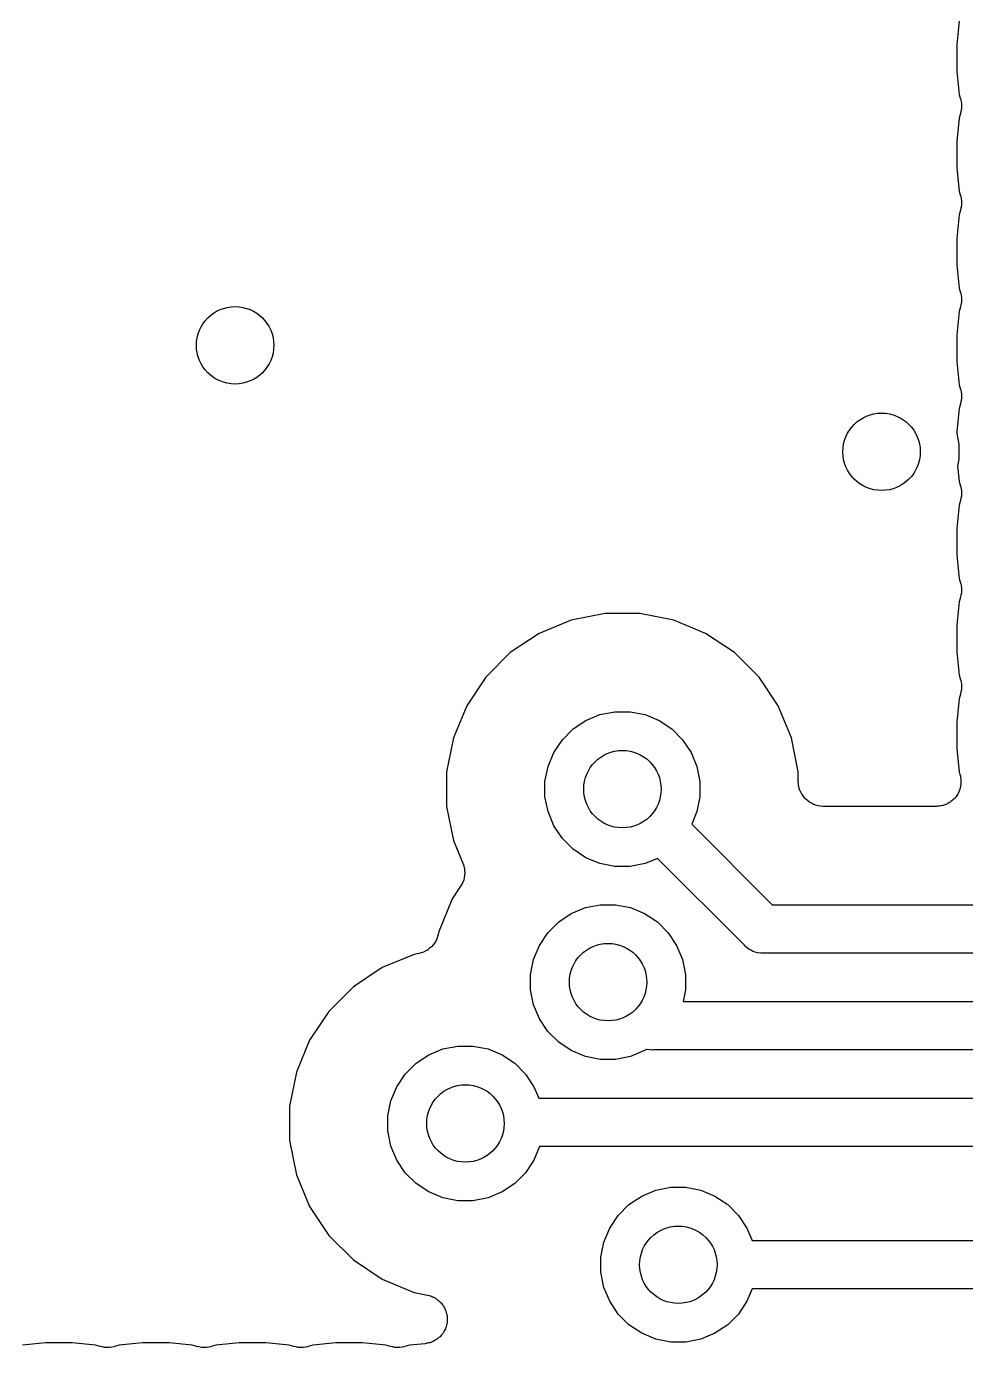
# Model space of a CAD drawing. Extents: x 103 to 213, y -152 to -90.
# Drawn here: x 161.98 to 166.83, y -113.79 to -106.96 of the extents above; entities that cross this region are included whole.
import ezdxf

# ---------------------------------------------------------------- set-up
doc = ezdxf.new("R2010")
doc.units = 0
doc.layers.add('BLACK', color=7, linetype='CONTINUOUS')

msp = doc.modelspace()

# ---------------------------------------------------------------- linework, layer by layer
at = {"layer": 'BLACK', "linetype": 'CONTINUOUS'}
for p, q in [((166.801, -106.936), (166.789, -107.056)), ((166.789, -107.056), (166.789, -107.194)), ((166.789, -107.194), (166.801, -107.314)), ((166.801, -107.314), (166.808, -107.338)), ((166.808, -107.338), (166.808, -107.338)), ((166.808, -107.338), (166.808, -107.338)), ((166.808, -107.338), (166.808, -107.338)), ((166.808, -107.338), (166.809, -107.34)), ((166.809, -107.34), (166.811, -107.351)), ((166.811, -107.351), (166.813, -107.363)), ((166.813, -107.363), (166.813, -107.363)), ((166.813, -107.363), (166.813, -107.364)), ((166.813, -107.364), (166.813, -107.376)), ((166.808, -107.412), (166.801, -107.436)), ((166.81, -107.4), (166.808, -107.412)), ((166.813, -107.389), (166.81, -107.4)), ((166.813, -107.376), (166.813, -107.388)), ((166.813, -107.388), (166.813, -107.388)), ((166.813, -107.388), (166.813, -107.389)), ((166.801, -107.436), (166.789, -107.556)), ((166.789, -107.556), (166.789, -107.694)), ((166.789, -107.694), (166.801, -107.814)), ((166.801, -107.814), (166.808, -107.838)), ((166.808, -107.838), (166.808, -107.838)), ((166.808, -107.838), (166.808, -107.838)), ((166.808, -107.838), (166.808, -107.838)), ((166.808, -107.838), (166.809, -107.84)), ((166.809, -107.84), (166.811, -107.851)), ((166.81, -107.9), (166.808, -107.912)), ((166.813, -107.889), (166.81, -107.9)), ((166.811, -107.851), (166.813, -107.863)), ((166.813, -107.863), (166.813, -107.863)), ((166.813, -107.863), (166.813, -107.864)), ((166.813, -107.864), (166.813, -107.876)), ((166.813, -107.876), (166.813, -107.888)), ((166.813, -107.888), (166.813, -107.888)), ((166.813, -107.888), (166.813, -107.889)), ((166.801, -107.936), (166.789, -108.056)), ((166.808, -107.912), (166.801, -107.936)), ((166.789, -108.056), (166.789, -108.194)), ((166.789, -108.194), (166.801, -108.314)), ((166.801, -108.314), (166.808, -108.338)), ((166.808, -108.338), (166.808, -108.338)), ((166.808, -108.338), (166.808, -108.338)), ((166.808, -108.338), (166.808, -108.338)), ((166.808, -108.338), (166.809, -108.34)), ((166.809, -108.34), (166.811, -108.351)), ((166.811, -108.351), (166.813, -108.363)), ((166.813, -108.363), (166.813, -108.363)), ((166.813, -108.363), (166.813, -108.364)), ((166.813, -108.364), (166.813, -108.376)), ((166.813, -108.376), (166.813, -108.388)), ((166.813, -108.388), (166.813, -108.388)), ((166.813, -108.388), (166.813, -108.389)), ((166.801, -108.436), (166.789, -108.556)), ((166.808, -108.412), (166.801, -108.436)), ((166.81, -108.4), (166.808, -108.412)), ((166.813, -108.389), (166.81, -108.4)), ((166.789, -108.556), (166.789, -108.694)), ((166.789, -108.694), (166.801, -108.814)), ((166.801, -108.814), (166.808, -108.838)), ((166.808, -108.838), (166.808, -108.838)), ((166.808, -108.838), (166.808, -108.838)), ((166.808, -108.838), (166.808, -108.838)), ((166.808, -108.838), (166.809, -108.84)), ((166.809, -108.84), (166.811, -108.851)), ((166.811, -108.851), (166.813, -108.863)), ((166.813, -108.863), (166.813, -108.863)), ((166.813, -108.863), (166.813, -108.864)), ((166.813, -108.864), (166.813, -108.876)), ((166.808, -108.912), (166.801, -108.936)), ((166.81, -108.9), (166.808, -108.912)), ((166.813, -108.889), (166.81, -108.9)), ((166.813, -108.876), (166.813, -108.888)), ((166.813, -108.888), (166.813, -108.888)), ((166.813, -108.888), (166.813, -108.889)), ((166.801, -108.936), (166.789, -109.056)), ((166.789, -109.056), (166.789, -109.065)), ((166.789, -109.065), (166.8, -109.121)), ((166.8, -109.121), (166.8, -109.199)), ((166.8, -109.199), (166.793, -109.235)), ((166.793, -109.235), (166.801, -109.314)), ((166.801, -109.314), (166.808, -109.338)), ((166.808, -109.338), (166.808, -109.338)), ((166.808, -109.338), (166.808, -109.338)), ((166.808, -109.338), (166.808, -109.338)), ((166.808, -109.338), (166.809, -109.34)), ((166.809, -109.34), (166.811, -109.351)), ((166.808, -109.412), (166.801, -109.436)), ((166.81, -109.4), (166.808, -109.412)), ((166.813, -109.389), (166.81, -109.4)), ((166.811, -109.351), (166.813, -109.363)), ((166.813, -109.363), (166.813, -109.363)), ((166.813, -109.363), (166.813, -109.364)), ((166.813, -109.364), (166.813, -109.376)), ((166.813, -109.376), (166.813, -109.388)), ((166.813, -109.388), (166.813, -109.388)), ((166.813, -109.388), (166.813, -109.389)), ((166.801, -109.436), (166.789, -109.556)), ((166.789, -109.556), (166.789, -109.694)), ((166.789, -109.694), (166.801, -109.814)), ((166.801, -109.814), (166.808, -109.838)), ((166.808, -109.838), (166.808, -109.838)), ((166.808, -109.838), (166.808, -109.838)), ((166.808, -109.838), (166.808, -109.838)), ((166.808, -109.838), (166.809, -109.84)), ((166.809, -109.84), (166.811, -109.851)), ((166.813, -109.889), (166.81, -109.9)), ((166.811, -109.851), (166.813, -109.863)), ((166.813, -109.863), (166.813, -109.863)), ((166.813, -109.863), (166.813, -109.864)), ((166.813, -109.864), (166.813, -109.876)), ((166.813, -109.876), (166.813, -109.888)), ((166.813, -109.888), (166.813, -109.888)), ((166.813, -109.888), (166.813, -109.889)), ((166.801, -109.936), (166.789, -110.056)), ((166.808, -109.912), (166.801, -109.936)), ((166.81, -109.9), (166.808, -109.912)), ((164.972, -109.995), (164.796, -110.03)), ((165.151, -109.995), (164.972, -109.995)), ((165.326, -110.03), (165.151, -109.995)), ((164.796, -110.03), (164.631, -110.098)), ((165.491, -110.098), (165.326, -110.03)), ((166.789, -110.056), (166.789, -110.194)), ((164.631, -110.098), (164.482, -110.197)), ((165.64, -110.197), (165.491, -110.098)), ((164.482, -110.197), (164.356, -110.324)), ((165.767, -110.324), (165.64, -110.197)), ((166.789, -110.194), (166.801, -110.314)), ((164.356, -110.324), (164.257, -110.473)), ((165.866, -110.473), (165.767, -110.324)), ((166.801, -110.314), (166.808, -110.338)), ((166.808, -110.338), (166.808, -110.338)), ((166.808, -110.338), (166.808, -110.338)), ((166.808, -110.338), (166.808, -110.338)), ((166.808, -110.338), (166.809, -110.34)), ((166.809, -110.34), (166.811, -110.351)), ((166.811, -110.351), (166.813, -110.363)), ((166.813, -110.363), (166.813, -110.363)), ((166.813, -110.363), (166.813, -110.364)), ((166.813, -110.364), (166.813, -110.376)), ((166.801, -110.436), (166.789, -110.556)), ((166.808, -110.412), (166.801, -110.436)), ((166.81, -110.4), (166.808, -110.412)), ((166.813, -110.389), (166.81, -110.4)), ((166.813, -110.376), (166.813, -110.388)), ((166.813, -110.388), (166.813, -110.388)), ((166.813, -110.388), (166.813, -110.389)), ((164.257, -110.473), (164.188, -110.638)), ((164.945, -110.518), (165.022, -110.503)), ((165.022, -110.503), (165.101, -110.503)), ((165.101, -110.503), (165.178, -110.518)), ((165.934, -110.638), (165.866, -110.473)), ((164.806, -110.592), (164.872, -110.548)), ((164.872, -110.548), (164.945, -110.518)), ((165.178, -110.518), (165.251, -110.548)), ((165.251, -110.548), (165.316, -110.592)), ((166.789, -110.556), (166.789, -110.694)), ((164.188, -110.638), (164.153, -110.813)), ((164.751, -110.648), (164.806, -110.592)), ((165.316, -110.592), (165.372, -110.648)), ((165.969, -110.813), (165.934, -110.638)), ((164.707, -110.713), (164.751, -110.648)), ((165.372, -110.648), (165.416, -110.713)), ((166.789, -110.694), (166.801, -110.814)), ((164.677, -110.786), (164.707, -110.713)), ((165.416, -110.713), (165.446, -110.786)), ((164.153, -110.813), (164.153, -110.992)), ((164.661, -110.863), (164.677, -110.786)), ((165.446, -110.786), (165.461, -110.863)), ((165.969, -110.863), (165.969, -110.813)), ((166.801, -110.814), (166.805, -110.828)), ((166.805, -110.828), (166.806, -110.83)), ((166.806, -110.83), (166.807, -110.836)), ((166.807, -110.836), (166.808, -110.841)), ((166.808, -110.841), (166.809, -110.848)), ((164.661, -110.942), (164.661, -110.863)), ((165.461, -110.863), (165.461, -110.942)), ((165.97, -110.875), (165.969, -110.863)), ((165.971, -110.886), (165.97, -110.875)), ((165.972, -110.887), (165.971, -110.886)), ((165.972, -110.888), (165.972, -110.887)), ((165.975, -110.899), (165.972, -110.888)), ((165.978, -110.91), (165.975, -110.899)), ((165.979, -110.911), (165.978, -110.91)), ((165.984, -110.922), (165.979, -110.911)), ((165.979, -110.911), (165.979, -110.911)), ((166.801, -110.914), (166.797, -110.92)), ((166.802, -110.909), (166.801, -110.914)), ((166.805, -110.903), (166.802, -110.909)), ((166.806, -110.897), (166.805, -110.903)), ((166.808, -110.891), (166.806, -110.897)), ((166.81, -110.879), (166.808, -110.885)), ((166.808, -110.885), (166.808, -110.891)), ((166.809, -110.848), (166.81, -110.854)), ((166.81, -110.854), (166.81, -110.86)), ((166.81, -110.86), (166.81, -110.866)), ((166.81, -110.866), (166.81, -110.872)), ((166.81, -110.872), (166.81, -110.879)), ((164.677, -111.019), (164.661, -110.942)), ((165.461, -110.942), (165.446, -111.019)), ((165.99, -110.932), (165.984, -110.922)), ((165.99, -110.933), (165.99, -110.932)), ((165.991, -110.933), (165.99, -110.933)), ((165.998, -110.942), (165.991, -110.933)), ((166.005, -110.952), (165.998, -110.942)), ((166.006, -110.952), (166.005, -110.952)), ((166.006, -110.953), (166.006, -110.952)), ((166.006, -110.952), (166.006, -110.952)), ((166.006, -110.952), (166.006, -110.952)), ((166.009, -110.955), (166.006, -110.953)), ((166.018, -110.962), (166.009, -110.955)), ((166.027, -110.97), (166.018, -110.962)), ((166.028, -110.971), (166.027, -110.97)), ((166.027, -110.97), (166.027, -110.97)), ((166.038, -110.976), (166.028, -110.971)), ((166.048, -110.982), (166.038, -110.976)), ((166.049, -110.982), (166.048, -110.982)), ((166.05, -110.982), (166.049, -110.982)), ((166.061, -110.986), (166.05, -110.982)), ((166.732, -110.982), (166.726, -110.984)), ((166.737, -110.98), (166.732, -110.982)), ((166.742, -110.977), (166.737, -110.98)), ((166.748, -110.974), (166.742, -110.977)), ((166.754, -110.971), (166.748, -110.974)), ((166.758, -110.967), (166.754, -110.971)), ((166.763, -110.964), (166.758, -110.967)), ((166.768, -110.959), (166.763, -110.964)), ((166.773, -110.955), (166.768, -110.959)), ((166.777, -110.951), (166.773, -110.955)), ((166.781, -110.947), (166.777, -110.951)), ((166.785, -110.941), (166.781, -110.947)), ((166.789, -110.936), (166.785, -110.941)), ((166.792, -110.931), (166.789, -110.936)), ((166.795, -110.926), (166.792, -110.931)), ((166.797, -110.92), (166.795, -110.926)), ((164.153, -110.992), (164.188, -111.168)), ((164.707, -111.092), (164.677, -111.019)), ((165.446, -111.019), (165.419, -111.084)), ((166.072, -110.989), (166.061, -110.986)), ((166.073, -110.989), (166.072, -110.989)), ((166.085, -110.991), (166.073, -110.989)), ((166.073, -110.989), (166.073, -110.989)), ((166.097, -110.992), (166.085, -110.991)), ((166.098, -110.992), (166.097, -110.992)), ((166.683, -110.992), (166.098, -110.992)), ((166.098, -110.992), (166.098, -110.992)), ((166.098, -110.992), (166.098, -110.992)), ((166.098, -110.992), (166.098, -110.992)), ((166.689, -110.991), (166.683, -110.992)), ((166.695, -110.991), (166.689, -110.991)), ((166.702, -110.99), (166.695, -110.991)), ((166.708, -110.99), (166.702, -110.99)), ((166.714, -110.988), (166.708, -110.99)), ((166.719, -110.987), (166.714, -110.988)), ((166.726, -110.984), (166.719, -110.987)), ((164.751, -111.158), (164.707, -111.092)), ((165.419, -111.084), (165.835, -111.5)), ((164.188, -111.168), (164.237, -111.286)), ((164.806, -111.213), (164.751, -111.158)), ((164.872, -111.257), (164.806, -111.213)), ((164.237, -111.286), (164.237, -111.286)), ((164.237, -111.286), (164.237, -111.286)), ((164.237, -111.286), (164.237, -111.286)), ((164.237, -111.286), (164.238, -111.288)), ((164.238, -111.288), (164.241, -111.299)), ((164.241, -111.299), (164.244, -111.31)), ((164.244, -111.31), (164.245, -111.311)), ((164.245, -111.311), (164.245, -111.311)), ((164.245, -111.311), (164.246, -111.323)), ((164.246, -111.323), (164.247, -111.335)), ((164.945, -111.287), (164.872, -111.257)), ((165.022, -111.303), (164.945, -111.287)), ((165.101, -111.303), (165.022, -111.303)), ((165.178, -111.287), (165.101, -111.303)), ((165.242, -111.261), (165.178, -111.287)), ((165.691, -111.709), (165.242, -111.261)), ((164.237, -111.384), (164.231, -111.395)), ((164.241, -111.372), (164.237, -111.383)), ((164.237, -111.383), (164.237, -111.384)), ((164.237, -111.384), (164.237, -111.384)), ((164.244, -111.361), (164.241, -111.372)), ((164.246, -111.348), (164.244, -111.359)), ((164.244, -111.359), (164.244, -111.36)), ((164.244, -111.36), (164.244, -111.361)), ((164.247, -111.336), (164.246, -111.348)), ((164.247, -111.335), (164.247, -111.335)), ((164.247, -111.335), (164.247, -111.336)), ((164.225, -111.405), (164.182, -111.47)), ((164.231, -111.395), (164.225, -111.405)), ((164.182, -111.47), (164.114, -111.635)), ((164.797, -111.546), (164.87, -111.515)), ((164.87, -111.515), (164.947, -111.5)), ((164.947, -111.5), (165.026, -111.5)), ((165.026, -111.5), (165.103, -111.515)), ((165.103, -111.515), (165.176, -111.546)), ((165.835, -111.5), (167.319, -111.5)), ((164.676, -111.645), (164.732, -111.589)), ((164.732, -111.589), (164.797, -111.546)), ((165.176, -111.546), (165.242, -111.589)), ((165.242, -111.589), (165.297, -111.645)), ((164.106, -111.665), (164.103, -111.676)), ((164.11, -111.654), (164.106, -111.665)), ((164.114, -111.635), (164.11, -111.652)), ((164.11, -111.652), (164.11, -111.653)), ((164.11, -111.653), (164.11, -111.653)), ((164.11, -111.653), (164.11, -111.653)), ((164.11, -111.653), (164.11, -111.654)), ((164.632, -111.711), (164.676, -111.645)), ((165.297, -111.645), (165.341, -111.711)), ((164.056, -111.733), (164.055, -111.734)), ((164.065, -111.725), (164.056, -111.733)), ((164.056, -111.733), (164.056, -111.733)), ((164.074, -111.718), (164.065, -111.725)), ((164.075, -111.718), (164.074, -111.718)), ((164.083, -111.708), (164.075, -111.717)), ((164.075, -111.717), (164.075, -111.718)), ((164.09, -111.699), (164.083, -111.708)), ((164.091, -111.699), (164.09, -111.699)), ((164.097, -111.688), (164.091, -111.698)), ((164.091, -111.698), (164.091, -111.699)), ((164.102, -111.677), (164.097, -111.688)), ((164.103, -111.677), (164.102, -111.677)), ((164.103, -111.676), (164.103, -111.677)), ((164.602, -111.783), (164.632, -111.711)), ((165.341, -111.711), (165.371, -111.783)), ((165.695, -111.714), (165.691, -111.709)), ((165.699, -111.718), (165.695, -111.714)), ((165.714, -111.729), (165.699, -111.718)), ((165.728, -111.737), (165.714, -111.729)), ((163.985, -111.757), (163.82, -111.825)), ((164.01, -111.752), (163.985, -111.757)), ((164.022, -111.748), (164.01, -111.752)), ((164.033, -111.745), (164.022, -111.748)), ((164.034, -111.745), (164.033, -111.745)), ((164.045, -111.739), (164.034, -111.745)), ((164.034, -111.745), (164.034, -111.745)), ((164.055, -111.734), (164.045, -111.739)), ((164.587, -111.861), (164.602, -111.783)), ((165.371, -111.783), (165.387, -111.861)), ((165.735, -111.741), (165.728, -111.737)), ((165.759, -111.748), (165.735, -111.741)), ((165.777, -111.75), (165.759, -111.748)), ((165.784, -111.751), (165.777, -111.75)), ((165.777, -111.75), (165.777, -111.75)), ((165.79, -111.75), (165.784, -111.751)), ((167.319, -111.75), (165.79, -111.75)), ((163.82, -111.825), (163.671, -111.925)), ((164.587, -111.939), (164.587, -111.861)), ((165.387, -111.861), (165.387, -111.939)), ((163.671, -111.925), (163.545, -112.051)), ((164.602, -112.017), (164.587, -111.939)), ((165.387, -111.939), (165.375, -112)), ((165.375, -112), (167.319, -112)), ((163.545, -112.051), (163.445, -112.2)), ((164.632, -112.089), (164.602, -112.017)), ((164.676, -112.155), (164.632, -112.089)), ((163.445, -112.2), (163.377, -112.365)), ((164.732, -112.211), (164.676, -112.155)), ((164.797, -112.254), (164.732, -112.211)), ((163.995, -112.319), (164.061, -112.276)), ((164.061, -112.276), (164.133, -112.245)), ((164.133, -112.245), (164.211, -112.23)), ((164.211, -112.23), (164.289, -112.23)), ((164.289, -112.23), (164.367, -112.245)), ((164.367, -112.245), (164.439, -112.276)), ((164.439, -112.276), (164.505, -112.319)), ((164.87, -112.285), (164.797, -112.254)), ((165.176, -112.254), (165.103, -112.285)), ((165.186, -112.248), (165.176, -112.254)), ((165.187, -112.248), (165.186, -112.248)), ((165.206, -112.25), (165.187, -112.248)), ((165.212, -112.251), (165.206, -112.25)), ((165.206, -112.25), (165.206, -112.25)), ((165.218, -112.25), (165.212, -112.251)), ((167.319, -112.25), (165.218, -112.25)), ((163.939, -112.375), (163.995, -112.319)), ((164.505, -112.319), (164.561, -112.375)), ((164.947, -112.3), (164.87, -112.285)), ((165.026, -112.3), (164.947, -112.3)), ((165.103, -112.285), (165.026, -112.3)), ((163.377, -112.365), (163.342, -112.541)), ((163.896, -112.441), (163.939, -112.375)), ((164.561, -112.375), (164.604, -112.441)), ((163.865, -112.513), (163.896, -112.441)), ((164.604, -112.441), (164.629, -112.5)), ((163.342, -112.541), (163.342, -112.719)), ((163.85, -112.591), (163.865, -112.513)), ((164.629, -112.5), (167.319, -112.5)), ((163.85, -112.669), (163.85, -112.591)), ((163.865, -112.747), (163.85, -112.669)), ((163.342, -112.719), (163.377, -112.895)), ((163.896, -112.819), (163.865, -112.747)), ((164.633, -112.75), (164.604, -112.819)), ((167.319, -112.75), (164.633, -112.75)), ((163.939, -112.885), (163.896, -112.819)), ((164.604, -112.819), (164.561, -112.885)), ((163.995, -112.941), (163.939, -112.885)), ((164.561, -112.885), (164.505, -112.941)), ((163.377, -112.895), (163.445, -113.06)), ((164.061, -112.984), (163.995, -112.941)), ((164.505, -112.941), (164.439, -112.984)), ((165.233, -112.975), (165.311, -112.96)), ((165.311, -112.96), (165.389, -112.96)), ((165.389, -112.96), (165.467, -112.975)), ((164.133, -113.015), (164.061, -112.984)), ((164.211, -113.03), (164.133, -113.015)), ((164.289, -113.03), (164.211, -113.03)), ((164.367, -113.015), (164.289, -113.03)), ((164.439, -112.984), (164.367, -113.015)), ((165.095, -113.049), (165.161, -113.006)), ((165.161, -113.006), (165.233, -112.975)), ((165.467, -112.975), (165.539, -113.006)), ((165.539, -113.006), (165.605, -113.049)), ((163.445, -113.06), (163.545, -113.209)), ((165.039, -113.105), (165.095, -113.049)), ((165.605, -113.049), (165.661, -113.105)), ((164.996, -113.171), (165.039, -113.105)), ((165.661, -113.105), (165.704, -113.171)), ((163.545, -113.209), (163.671, -113.335)), ((164.965, -113.243), (164.996, -113.171)), ((165.704, -113.171), (165.731, -113.235)), ((165.731, -113.235), (167.309, -113.235)), ((164.95, -113.321), (164.965, -113.243)), ((163.671, -113.335), (163.82, -113.435)), ((164.95, -113.399), (164.95, -113.321)), ((163.82, -113.435), (163.985, -113.503)), ((164.965, -113.477), (164.95, -113.399)), ((163.985, -113.503), (164.054, -113.517)), ((164.996, -113.549), (164.965, -113.477)), ((165.731, -113.485), (165.704, -113.549)), ((167.834, -113.485), (165.731, -113.485)), ((164.054, -113.517), (164.056, -113.517)), ((164.056, -113.517), (164.062, -113.519)), ((164.062, -113.519), (164.068, -113.52)), ((164.068, -113.52), (164.074, -113.523)), ((164.074, -113.523), (164.08, -113.525)), ((164.08, -113.525), (164.085, -113.528)), ((164.085, -113.528), (164.091, -113.53)), ((164.091, -113.53), (164.096, -113.534)), ((164.096, -113.534), (164.101, -113.537)), ((164.101, -113.537), (164.106, -113.541)), ((164.106, -113.541), (164.111, -113.544)), ((164.111, -113.544), (164.115, -113.549)), ((164.115, -113.549), (164.12, -113.553)), ((164.12, -113.553), (164.124, -113.557)), ((164.124, -113.557), (164.128, -113.562)), ((164.128, -113.562), (164.132, -113.567)), ((164.132, -113.567), (164.136, -113.572)), ((164.136, -113.572), (164.139, -113.577)), ((165.039, -113.615), (164.996, -113.549)), ((165.704, -113.549), (165.661, -113.615)), ((164.139, -113.577), (164.142, -113.583)), ((164.142, -113.583), (164.144, -113.588)), ((164.144, -113.588), (164.147, -113.594)), ((164.147, -113.594), (164.149, -113.6)), ((164.149, -113.6), (164.151, -113.606)), ((164.151, -113.606), (164.152, -113.612)), ((164.152, -113.612), (164.154, -113.618)), ((164.154, -113.618), (164.155, -113.624)), ((164.155, -113.624), (164.156, -113.63)), ((164.156, -113.63), (164.156, -113.636)), ((164.156, -113.636), (164.156, -113.642)), ((164.156, -113.642), (164.156, -113.648)), ((165.095, -113.671), (165.039, -113.615)), ((165.661, -113.615), (165.605, -113.671)), ((164.138, -113.707), (164.135, -113.713)), ((164.141, -113.702), (164.138, -113.707)), ((164.144, -113.696), (164.141, -113.702)), ((164.147, -113.691), (164.144, -113.696)), ((164.148, -113.685), (164.147, -113.691)), ((164.151, -113.679), (164.148, -113.685)), ((164.152, -113.673), (164.151, -113.679)), ((164.154, -113.667), (164.152, -113.673)), ((164.155, -113.661), (164.154, -113.667)), ((164.156, -113.655), (164.155, -113.661)), ((164.156, -113.648), (164.156, -113.655)), ((165.161, -113.714), (165.095, -113.671)), ((165.605, -113.671), (165.539, -113.714)), ((162.081, -113.764), (161.961, -113.776)), ((162.219, -113.764), (162.081, -113.764)), ((162.339, -113.776), (162.219, -113.764)), ((162.363, -113.783), (162.339, -113.776)), ((162.461, -113.776), (162.437, -113.783)), ((162.581, -113.764), (162.461, -113.776)), ((162.719, -113.764), (162.581, -113.764)), ((162.839, -113.776), (162.719, -113.764)), ((162.863, -113.783), (162.839, -113.776)), ((162.961, -113.776), (162.937, -113.783)), ((163.081, -113.764), (162.961, -113.776)), ((163.219, -113.764), (163.081, -113.764)), ((163.339, -113.776), (163.219, -113.764)), ((163.363, -113.783), (163.339, -113.776)), ((163.461, -113.776), (163.437, -113.783)), ((163.581, -113.764), (163.461, -113.776)), ((163.719, -113.764), (163.581, -113.764)), ((163.839, -113.776), (163.719, -113.764)), ((163.863, -113.783), (163.839, -113.776)), ((163.961, -113.776), (163.937, -113.783)), ((164.042, -113.768), (163.961, -113.776)), ((164.048, -113.767), (164.042, -113.768)), ((164.054, -113.766), (164.048, -113.767)), ((164.06, -113.764), (164.054, -113.766)), ((164.066, -113.763), (164.06, -113.764)), ((164.072, -113.761), (164.066, -113.763)), ((164.078, -113.759), (164.072, -113.761)), ((164.083, -113.756), (164.078, -113.759)), ((164.089, -113.754), (164.083, -113.756)), ((164.094, -113.75), (164.089, -113.754)), ((164.1, -113.747), (164.094, -113.75)), ((164.105, -113.743), (164.1, -113.747)), ((164.11, -113.74), (164.105, -113.743)), ((164.114, -113.735), (164.11, -113.74)), ((164.119, -113.732), (164.114, -113.735)), ((164.123, -113.727), (164.119, -113.732)), ((164.127, -113.722), (164.123, -113.727)), ((164.131, -113.717), (164.127, -113.722)), ((164.135, -113.713), (164.131, -113.717)), ((165.233, -113.745), (165.161, -113.714)), ((165.311, -113.76), (165.233, -113.745)), ((165.389, -113.76), (165.311, -113.76)), ((165.467, -113.745), (165.389, -113.76)), ((165.539, -113.714), (165.467, -113.745)), ((162.375, -113.785), (162.363, -113.783)), ((162.386, -113.788), (162.375, -113.785)), ((162.387, -113.788), (162.386, -113.788)), ((162.399, -113.788), (162.387, -113.788)), ((162.387, -113.788), (162.387, -113.788)), ((162.411, -113.788), (162.399, -113.788)), ((162.412, -113.788), (162.411, -113.788)), ((162.424, -113.786), (162.412, -113.788)), ((162.412, -113.788), (162.412, -113.788)), ((162.435, -113.784), (162.424, -113.786)), ((162.437, -113.783), (162.435, -113.784)), ((162.437, -113.783), (162.437, -113.783)), ((162.437, -113.783), (162.437, -113.783)), ((162.437, -113.783), (162.437, -113.783)), ((162.875, -113.785), (162.863, -113.783)), ((162.886, -113.788), (162.875, -113.785)), ((162.887, -113.788), (162.886, -113.788)), ((162.899, -113.788), (162.887, -113.788)), ((162.887, -113.788), (162.887, -113.788)), ((162.911, -113.788), (162.899, -113.788)), ((162.912, -113.788), (162.911, -113.788)), ((162.924, -113.786), (162.912, -113.788)), ((162.912, -113.788), (162.912, -113.788)), ((162.935, -113.784), (162.924, -113.786)), ((162.937, -113.783), (162.935, -113.784)), ((162.937, -113.783), (162.937, -113.783)), ((162.937, -113.783), (162.937, -113.783)), ((162.937, -113.783), (162.937, -113.783)), ((163.375, -113.785), (163.363, -113.783)), ((163.386, -113.788), (163.375, -113.785)), ((163.387, -113.788), (163.386, -113.788)), ((163.399, -113.788), (163.387, -113.788)), ((163.387, -113.788), (163.387, -113.788)), ((163.411, -113.788), (163.399, -113.788)), ((163.412, -113.788), (163.411, -113.788)), ((163.424, -113.786), (163.412, -113.788)), ((163.412, -113.788), (163.412, -113.788)), ((163.435, -113.784), (163.424, -113.786)), ((163.437, -113.783), (163.435, -113.784)), ((163.437, -113.783), (163.437, -113.783)), ((163.437, -113.783), (163.437, -113.783)), ((163.437, -113.783), (163.437, -113.783)), ((163.875, -113.785), (163.863, -113.783)), ((163.886, -113.788), (163.875, -113.785)), ((163.887, -113.788), (163.886, -113.788)), ((163.899, -113.788), (163.887, -113.788)), ((163.887, -113.788), (163.887, -113.788)), ((163.911, -113.788), (163.899, -113.788)), ((163.912, -113.788), (163.911, -113.788)), ((163.924, -113.786), (163.912, -113.788)), ((163.912, -113.788), (163.912, -113.788)), ((163.935, -113.784), (163.924, -113.786)), ((163.937, -113.783), (163.935, -113.784)), ((163.937, -113.783), (163.937, -113.783)), ((163.937, -113.783), (163.937, -113.783)), ((163.937, -113.783), (163.937, -113.783))]:
    msp.add_line(p, q, dxfattribs=at)
at = {"layer": 'BLACK'}
for centre in [(163.06, -108.61), (166.4, -109.16), (165.061, -110.903), (164.987, -111.9), (164.25, -112.63), (165.35, -113.36)]:
    msp.add_circle(centre, 0.2, dxfattribs=at)

doc.saveas('drawing.dxf')
